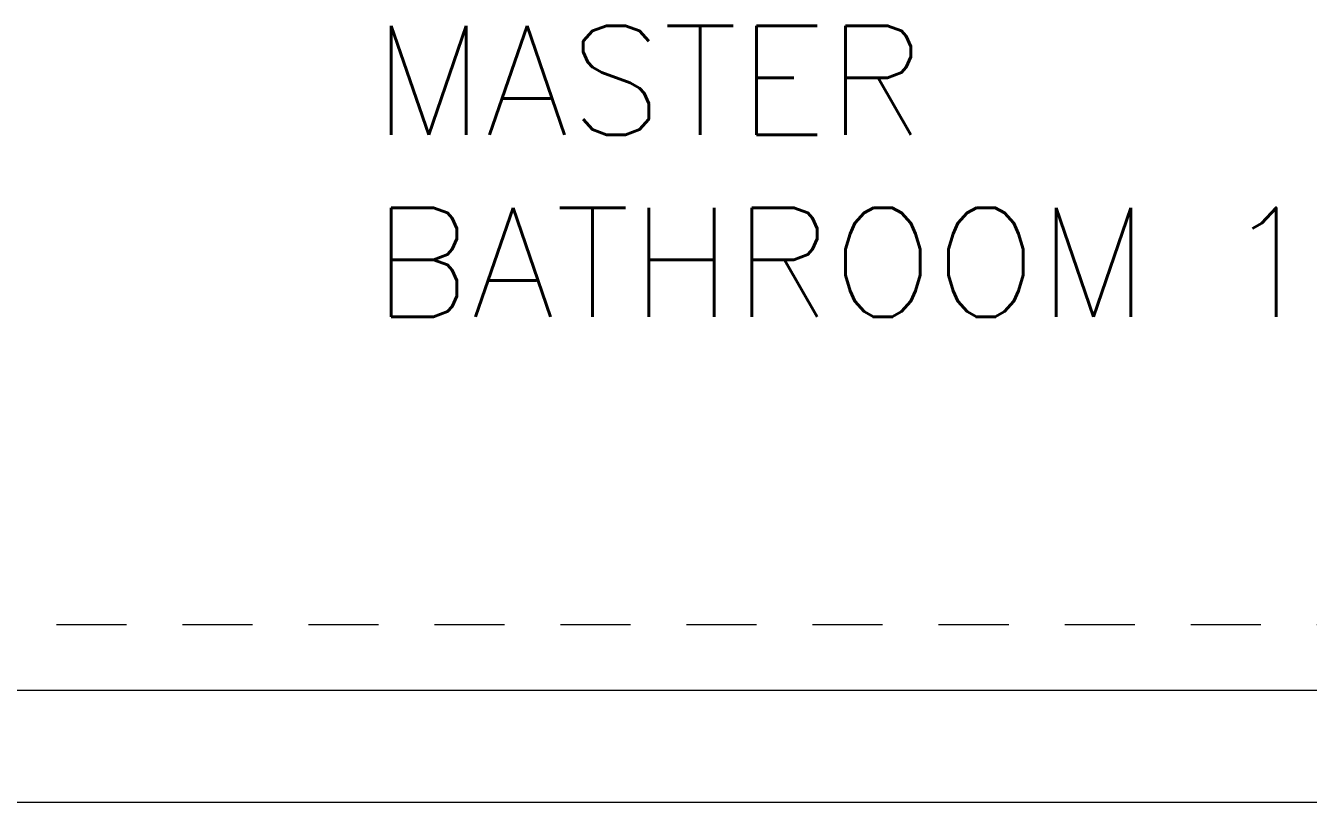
# Model space of a CAD drawing. Header units: metres. Extents: x -232 to 581, y 30 to 789.
# Drawn here: x 224.983 to 227.273, y 471.108 to 472.495 of the extents above; entities that cross this region are included whole.
import ezdxf

# ---------------------------------------------------------------- set-up
doc = ezdxf.new("R2010")
doc.units = ezdxf.units.M
doc.linetypes.add('HIDDEN2', pattern=[0.1875, 0.125, -0.0625])
for name, color, linetype, lineweight in [('baños', 140, 'Continuous', 0), ('muros bajitos', 252, 'Continuous', 5), ('textos', 7, 'Continuous', 0)]:
    doc.layers.add(name, color=color, linetype=linetype, lineweight=lineweight)
doc.layers.add('Techos 1', color=7, linetype='HIDDEN2', lineweight=9, true_color=0x42391a)
doc.styles.get("Standard").update_dxf_attribs({"font": 'arial.ttf'})

# ---------------------------------------------------------------- blocks, each defined once
blk = doc.blocks.new('20.03.2026 LN 09 SEGUNDO NIVEL ARQ')
at = {"layer": 'muros bajitos', "color": 5}
for p, q in [((86.6044, -41.716), (79.3881, -41.716)), ((86.4044, -41.916), (79.5881, -41.916))]:
    blk.add_line(p, q, dxfattribs=at)
at = {"layer": 'Techos 1', "color": 5}
blk.add_line((74.0959, -41.5986), (102.1459, -41.5986), dxfattribs=at)
at = {"layer": 'baños', "color": 5, "linetype": 'Continuous', "flags": 8}
for tag, p in [('MODELNUMBER', (83.7813, -42.9175, 0)), ('MATERIAL', (83.7813, -42.9176, 0)), ('PRODUCT', (83.7813, -42.9176, 0)), ('TRADENAME', (83.7813, -42.9176, 0)), ('MODELNUMBER', (84.956, -42.9175, 0)), ('TRADENAME', (84.956, -42.9176, 0)), ('MATERIAL', (84.956, -42.9176, 0)), ('PRODUCT', (84.956, -42.9176, 0))]:
    blk.add_attdef(tag, p, '', height=0.0000254, rotation=180.0001, dxfattribs=at)
at = {"layer": 'baños', "color": 5, "linetype": 'Continuous'}
for tag, p, rotation in [('TRADENAME', (85.8912, -56.9933), 180.0001), ('MODELNUMBER', (85.8912, -56.9934), 180.0001), ('MATERIAL', (85.8914, -56.9932), 180.0001), ('PRODUCT', (85.8914, -56.9933), 180.0001), ('MODELNUMBER', (86.6008, -56.9934), 179.9999), ('MATERIAL', (86.6008, -56.9932), 179.9999), ('PRODUCT', (86.6008, -56.9933), 179.9999), ('TRADENAME', (86.6008, -56.9933), 179.9999)]:
    blk.add_attdef(tag, p, '', height=0.0000254, rotation=rotation, dxfattribs=at)
at = {"layer": 'textos', "color": 5, "insert": (82.5353, -41.0489), "char_height": 0.195, "width": 1.854973, "attachment_point": 7}
blk.add_mtext('{\\Fromans|c0;MASTER BATHROOM 1}', dxfattribs=at)

msp = doc.modelspace()

# ---------------------------------------------------------------- block references
at = {"color": 1}
msp.add_blockref('20.03.2026 LN 09 SEGUNDO NIVEL ARQ', (143.0668, 513.0239), dxfattribs=at)

doc.saveas('drawing.dxf')
